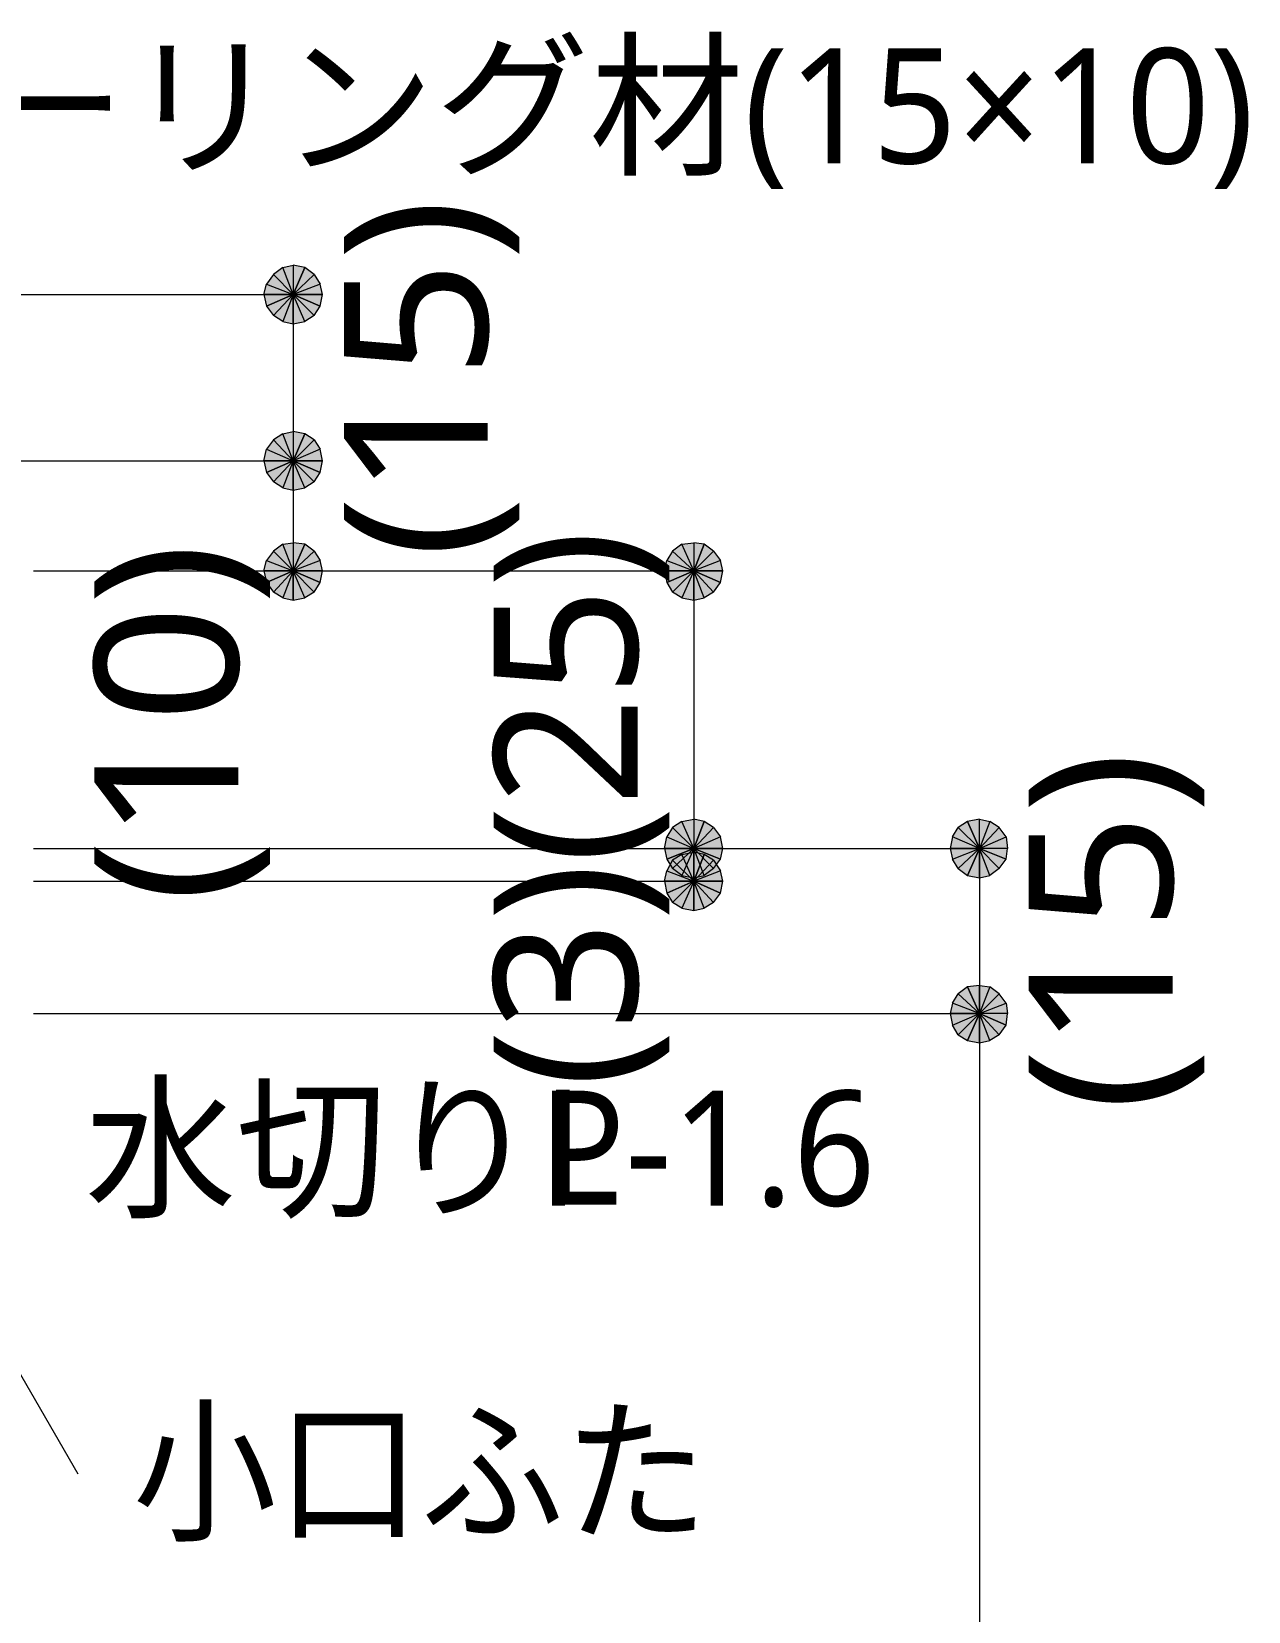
# Model space of a CAD drawing. Header units: millimetres. Extents: x 0 to 420, y 0 to 297.
# Drawn here: x 353.35 to 375.34, y 237.14 to 265.7 of the extents above; entities that cross this region are included whole.
import ezdxf
from ezdxf.enums import TextEntityAlignment as Align

# ---------------------------------------------------------------- set-up
doc = ezdxf.new("R2010")
doc.units = ezdxf.units.MM
doc.styles.add('kst32b', font='NotoSansJP-Variable.ttf')

msp = doc.modelspace()

# ---------------------------------------------------------------- hatches: boundary and pattern name
h = msp.add_hatch(color=7)
h.paths.add_polyline_path([(357.717, 261.303), (357.59, 261.133), (358.077, 260.943), (357.717, 261.303)])
h.paths.add_polyline_path([(357.59, 261.133), (358.077, 260.943), (357.547, 260.943), (357.59, 261.133)])
h.paths.add_polyline_path([(358.077, 260.943), (357.547, 260.943), (357.59, 260.731), (358.077, 260.943)])
h = msp.add_hatch(color=7)
h.paths.add_polyline_path([(358.288, 261.429), (358.077, 261.472), (358.077, 260.943), (358.288, 261.429)])
h.paths.add_polyline_path([(358.077, 261.472), (358.077, 260.943), (357.886, 261.429), (358.077, 261.472)])
h.paths.add_polyline_path([(358.077, 260.943), (357.886, 261.429), (357.717, 261.303), (358.077, 260.943)])
h = msp.add_hatch(color=7)
h.paths.add_polyline_path([(358.606, 260.943), (358.563, 261.133), (358.077, 260.943), (358.606, 260.943)])
h.paths.add_polyline_path([(358.563, 261.133), (358.077, 260.943), (358.457, 261.303), (358.563, 261.133)])
h.paths.add_polyline_path([(358.077, 260.943), (358.457, 261.303), (358.288, 261.429), (358.077, 260.943)])
h = msp.add_hatch(color=7)
h.paths.add_polyline_path([(357.59, 260.731), (357.717, 260.562), (358.077, 260.943), (357.59, 260.731)])
h.paths.add_polyline_path([(357.717, 260.562), (358.077, 260.943), (357.886, 260.456), (357.717, 260.562)])
h.paths.add_polyline_path([(358.077, 260.943), (357.886, 260.456), (358.077, 260.413), (358.077, 260.943)])
h = msp.add_hatch(color=7)
h.paths.add_polyline_path([(358.077, 260.413), (358.288, 260.456), (358.077, 260.943), (358.077, 260.413)])
h.paths.add_polyline_path([(358.288, 260.456), (358.077, 260.943), (358.457, 260.562), (358.288, 260.456)])
h.paths.add_polyline_path([(358.077, 260.943), (358.457, 260.562), (358.563, 260.731), (358.077, 260.943)])
for points in [[(358.563, 260.731), (358.606, 260.943), (358.077, 260.943), (358.563, 260.731)], [(358.563, 257.725), (358.606, 257.937), (358.077, 257.937), (358.563, 257.725)], [(358.563, 255.736), (358.606, 255.947), (358.077, 255.947), (358.563, 255.736)], [(365.802, 255.736), (365.845, 255.947), (365.316, 255.947), (365.802, 255.736)], [(365.802, 250.74), (365.845, 250.931), (365.316, 250.931), (365.802, 250.74)], [(370.268, 250.444), (370.48, 250.402), (370.48, 250.931), (370.268, 250.444)], [(365.802, 250.126), (365.845, 250.338), (365.316, 250.338), (365.802, 250.126)], [(370.268, 247.459), (370.48, 247.417), (370.48, 247.946), (370.268, 247.459)]]:
    msp.add_hatch(color=7).paths.add_polyline_path(points)
h = msp.add_hatch(color=7)
h.paths.add_polyline_path([(358.288, 258.424), (358.077, 258.466), (358.077, 257.937), (358.288, 258.424)])
h.paths.add_polyline_path([(358.077, 258.466), (358.077, 257.937), (357.886, 258.424), (358.077, 258.466)])
h.paths.add_polyline_path([(358.077, 257.937), (357.886, 258.424), (357.717, 258.318), (358.077, 257.937)])
h = msp.add_hatch(color=7)
h.paths.add_polyline_path([(358.606, 257.937), (358.563, 258.149), (358.077, 257.937), (358.606, 257.937)])
h.paths.add_polyline_path([(358.563, 258.149), (358.077, 257.937), (358.457, 258.318), (358.563, 258.149)])
h.paths.add_polyline_path([(358.077, 257.937), (358.457, 258.318), (358.288, 258.424), (358.077, 257.937)])
h = msp.add_hatch(color=7)
h.paths.add_polyline_path([(357.717, 258.318), (357.59, 258.149), (358.077, 257.937), (357.717, 258.318)])
h.paths.add_polyline_path([(357.59, 258.149), (358.077, 257.937), (357.547, 257.937), (357.59, 258.149)])
h.paths.add_polyline_path([(358.077, 257.937), (357.547, 257.937), (357.59, 257.725), (358.077, 257.937)])
h = msp.add_hatch(color=7)
h.paths.add_polyline_path([(357.59, 257.725), (357.717, 257.556), (358.077, 257.937), (357.59, 257.725)])
h.paths.add_polyline_path([(357.717, 257.556), (358.077, 257.937), (357.886, 257.45), (357.717, 257.556)])
h.paths.add_polyline_path([(358.077, 257.937), (357.886, 257.45), (358.077, 257.408), (358.077, 257.937)])
h = msp.add_hatch(color=7)
h.paths.add_polyline_path([(358.077, 257.408), (358.288, 257.45), (358.077, 257.937), (358.077, 257.408)])
h.paths.add_polyline_path([(358.288, 257.45), (358.077, 257.937), (358.457, 257.556), (358.288, 257.45)])
h.paths.add_polyline_path([(358.077, 257.937), (358.457, 257.556), (358.563, 257.725), (358.077, 257.937)])
h = msp.add_hatch(color=7)
h.paths.add_polyline_path([(358.288, 256.434), (358.077, 256.455), (358.077, 255.947), (358.288, 256.434)])
h.paths.add_polyline_path([(358.077, 256.455), (358.077, 255.947), (357.886, 256.434), (358.077, 256.455)])
h.paths.add_polyline_path([(358.077, 255.947), (357.886, 256.434), (357.717, 256.307), (358.077, 255.947)])
h = msp.add_hatch(color=7)
h.paths.add_polyline_path([(358.606, 255.947), (358.563, 256.138), (358.077, 255.947), (358.606, 255.947)])
h.paths.add_polyline_path([(358.563, 256.138), (358.077, 255.947), (358.457, 256.307), (358.563, 256.138)])
h.paths.add_polyline_path([(358.077, 255.947), (358.457, 256.307), (358.288, 256.434), (358.077, 255.947)])
h = msp.add_hatch(color=7)
h.paths.add_polyline_path([(365.506, 256.434), (365.316, 256.455), (365.316, 255.947), (365.506, 256.434)])
h.paths.add_polyline_path([(365.316, 256.455), (365.316, 255.947), (365.104, 256.434), (365.316, 256.455)])
h.paths.add_polyline_path([(365.316, 255.947), (365.104, 256.434), (364.934, 256.307), (365.316, 255.947)])
h = msp.add_hatch(color=7)
h.paths.add_polyline_path([(365.845, 255.947), (365.802, 256.138), (365.316, 255.947), (365.845, 255.947)])
h.paths.add_polyline_path([(365.802, 256.138), (365.316, 255.947), (365.675, 256.307), (365.802, 256.138)])
h.paths.add_polyline_path([(365.316, 255.947), (365.675, 256.307), (365.506, 256.434), (365.316, 255.947)])
h = msp.add_hatch(color=7)
h.paths.add_polyline_path([(357.717, 256.307), (357.59, 256.138), (358.077, 255.947), (357.717, 256.307)])
h.paths.add_polyline_path([(357.59, 256.138), (358.077, 255.947), (357.547, 255.947), (357.59, 256.138)])
h.paths.add_polyline_path([(358.077, 255.947), (357.547, 255.947), (357.59, 255.736), (358.077, 255.947)])
h = msp.add_hatch(color=7)
h.paths.add_polyline_path([(364.934, 256.307), (364.829, 256.138), (365.316, 255.947), (364.934, 256.307)])
h.paths.add_polyline_path([(364.829, 256.138), (365.316, 255.947), (364.786, 255.947), (364.829, 256.138)])
h.paths.add_polyline_path([(365.316, 255.947), (364.786, 255.947), (364.829, 255.736), (365.316, 255.947)])
h = msp.add_hatch(color=7)
h.paths.add_polyline_path([(357.59, 255.736), (357.717, 255.566), (358.077, 255.947), (357.59, 255.736)])
h.paths.add_polyline_path([(357.717, 255.566), (358.077, 255.947), (357.886, 255.46), (357.717, 255.566)])
h.paths.add_polyline_path([(358.077, 255.947), (357.886, 255.46), (358.077, 255.418), (358.077, 255.947)])
h = msp.add_hatch(color=7)
h.paths.add_polyline_path([(358.077, 255.418), (358.288, 255.46), (358.077, 255.947), (358.077, 255.418)])
h.paths.add_polyline_path([(358.288, 255.46), (358.077, 255.947), (358.457, 255.566), (358.288, 255.46)])
h.paths.add_polyline_path([(358.077, 255.947), (358.457, 255.566), (358.563, 255.736), (358.077, 255.947)])
h = msp.add_hatch(color=7)
h.paths.add_polyline_path([(364.829, 255.736), (364.934, 255.566), (365.316, 255.947), (364.829, 255.736)])
h.paths.add_polyline_path([(364.934, 255.566), (365.316, 255.947), (365.104, 255.46), (364.934, 255.566)])
h.paths.add_polyline_path([(365.316, 255.947), (365.104, 255.46), (365.316, 255.418), (365.316, 255.947)])
h = msp.add_hatch(color=7)
h.paths.add_polyline_path([(365.316, 255.418), (365.506, 255.46), (365.316, 255.947), (365.316, 255.418)])
h.paths.add_polyline_path([(365.506, 255.46), (365.316, 255.947), (365.675, 255.566), (365.506, 255.46)])
h.paths.add_polyline_path([(365.316, 255.947), (365.675, 255.566), (365.802, 255.736), (365.316, 255.947)])
h = msp.add_hatch(color=7)
h.paths.add_polyline_path([(364.934, 251.312), (364.829, 251.142), (365.316, 250.931), (364.934, 251.312)])
h.paths.add_polyline_path([(364.829, 251.142), (365.316, 250.931), (364.786, 250.931), (364.829, 251.142)])
h.paths.add_polyline_path([(365.316, 250.931), (364.786, 250.931), (364.829, 250.74), (365.316, 250.931)])
h = msp.add_hatch(color=7)
h.paths.add_polyline_path([(365.506, 251.418), (365.316, 251.46), (365.316, 250.931), (365.506, 251.418)])
h.paths.add_polyline_path([(365.316, 251.46), (365.316, 250.931), (365.104, 251.418), (365.316, 251.46)])
h.paths.add_polyline_path([(365.316, 250.931), (365.104, 251.418), (364.934, 251.312), (365.316, 250.931)])
h = msp.add_hatch(color=7)
h.paths.add_polyline_path([(365.845, 250.931), (365.802, 251.142), (365.316, 250.931), (365.845, 250.931)])
h.paths.add_polyline_path([(365.802, 251.142), (365.316, 250.931), (365.675, 251.312), (365.802, 251.142)])
h.paths.add_polyline_path([(365.316, 250.931), (365.675, 251.312), (365.506, 251.418), (365.316, 250.931)])
h = msp.add_hatch(color=7)
h.paths.add_polyline_path([(370.268, 251.418), (370.099, 251.312), (370.48, 250.931), (370.268, 251.418)])
h.paths.add_polyline_path([(370.099, 251.312), (370.48, 250.931), (369.993, 251.142), (370.099, 251.312)])
h.paths.add_polyline_path([(370.48, 250.931), (369.993, 251.142), (369.951, 250.931), (370.48, 250.931)])
h = msp.add_hatch(color=7)
h.paths.add_polyline_path([(370.84, 251.312), (370.671, 251.418), (370.48, 250.931), (370.84, 251.312)])
h.paths.add_polyline_path([(370.671, 251.418), (370.48, 250.931), (370.48, 251.46), (370.671, 251.418)])
h.paths.add_polyline_path([(370.48, 250.931), (370.48, 251.46), (370.268, 251.418), (370.48, 250.931)])
h = msp.add_hatch(color=7)
h.paths.add_polyline_path([(370.967, 250.74), (370.988, 250.931), (370.48, 250.931), (370.967, 250.74)])
h.paths.add_polyline_path([(370.988, 250.931), (370.48, 250.931), (370.967, 251.142), (370.988, 250.931)])
h.paths.add_polyline_path([(370.48, 250.931), (370.967, 251.142), (370.84, 251.312), (370.48, 250.931)])
h = msp.add_hatch(color=7)
h.paths.add_polyline_path([(364.934, 250.719), (364.829, 250.529), (365.316, 250.338), (364.934, 250.719)])
h.paths.add_polyline_path([(364.829, 250.529), (365.316, 250.338), (364.786, 250.338), (364.829, 250.529)])
h.paths.add_polyline_path([(365.316, 250.338), (364.786, 250.338), (364.829, 250.126), (365.316, 250.338)])
h = msp.add_hatch(color=7)
h.paths.add_polyline_path([(364.829, 250.74), (364.934, 250.571), (365.316, 250.931), (364.829, 250.74)])
h.paths.add_polyline_path([(364.934, 250.571), (365.316, 250.931), (365.104, 250.444), (364.934, 250.571)])
h.paths.add_polyline_path([(365.316, 250.931), (365.104, 250.444), (365.316, 250.402), (365.316, 250.931)])
h = msp.add_hatch(color=7)
h.paths.add_polyline_path([(365.506, 250.825), (365.316, 250.867), (365.316, 250.338), (365.506, 250.825)])
h.paths.add_polyline_path([(365.316, 250.867), (365.316, 250.338), (365.104, 250.825), (365.316, 250.867)])
h.paths.add_polyline_path([(365.316, 250.338), (365.104, 250.825), (364.934, 250.719), (365.316, 250.338)])
h = msp.add_hatch(color=7)
h.paths.add_polyline_path([(365.316, 250.402), (365.506, 250.444), (365.316, 250.931), (365.316, 250.402)])
h.paths.add_polyline_path([(365.506, 250.444), (365.316, 250.931), (365.675, 250.571), (365.506, 250.444)])
h.paths.add_polyline_path([(365.316, 250.931), (365.675, 250.571), (365.802, 250.74), (365.316, 250.931)])
h = msp.add_hatch(color=7)
h.paths.add_polyline_path([(365.845, 250.338), (365.802, 250.529), (365.316, 250.338), (365.845, 250.338)])
h.paths.add_polyline_path([(365.802, 250.529), (365.316, 250.338), (365.675, 250.719), (365.802, 250.529)])
h.paths.add_polyline_path([(365.316, 250.338), (365.675, 250.719), (365.506, 250.825), (365.316, 250.338)])
h = msp.add_hatch(color=7)
h.paths.add_polyline_path([(369.951, 250.931), (369.993, 250.74), (370.48, 250.931), (369.951, 250.931)])
h.paths.add_polyline_path([(369.993, 250.74), (370.48, 250.931), (370.099, 250.571), (369.993, 250.74)])
h.paths.add_polyline_path([(370.48, 250.931), (370.099, 250.571), (370.268, 250.444), (370.48, 250.931)])
h = msp.add_hatch(color=7)
h.paths.add_polyline_path([(370.48, 250.402), (370.671, 250.444), (370.48, 250.931), (370.48, 250.402)])
h.paths.add_polyline_path([(370.671, 250.444), (370.48, 250.931), (370.84, 250.571), (370.671, 250.444)])
h.paths.add_polyline_path([(370.48, 250.931), (370.84, 250.571), (370.967, 250.74), (370.48, 250.931)])
h = msp.add_hatch(color=7)
h.paths.add_polyline_path([(364.829, 250.126), (364.934, 249.957), (365.316, 250.338), (364.829, 250.126)])
h.paths.add_polyline_path([(364.934, 249.957), (365.316, 250.338), (365.104, 249.851), (364.934, 249.957)])
h.paths.add_polyline_path([(365.316, 250.338), (365.104, 249.851), (365.316, 249.809), (365.316, 250.338)])
h = msp.add_hatch(color=7)
h.paths.add_polyline_path([(365.316, 249.809), (365.506, 249.851), (365.316, 250.338), (365.316, 249.809)])
h.paths.add_polyline_path([(365.506, 249.851), (365.316, 250.338), (365.675, 249.957), (365.506, 249.851)])
h.paths.add_polyline_path([(365.316, 250.338), (365.675, 249.957), (365.802, 250.126), (365.316, 250.338)])
h = msp.add_hatch(color=7)
h.paths.add_polyline_path([(370.268, 248.433), (370.099, 248.306), (370.48, 247.946), (370.268, 248.433)])
h.paths.add_polyline_path([(370.099, 248.306), (370.48, 247.946), (369.993, 248.137), (370.099, 248.306)])
h.paths.add_polyline_path([(370.48, 247.946), (369.993, 248.137), (369.951, 247.946), (370.48, 247.946)])
h = msp.add_hatch(color=7)
h.paths.add_polyline_path([(370.84, 248.306), (370.671, 248.433), (370.48, 247.946), (370.84, 248.306)])
h.paths.add_polyline_path([(370.671, 248.433), (370.48, 247.946), (370.48, 248.454), (370.671, 248.433)])
h.paths.add_polyline_path([(370.48, 247.946), (370.48, 248.454), (370.268, 248.433), (370.48, 247.946)])
h = msp.add_hatch(color=7)
h.paths.add_polyline_path([(370.967, 247.735), (370.988, 247.946), (370.48, 247.946), (370.967, 247.735)])
h.paths.add_polyline_path([(370.988, 247.946), (370.48, 247.946), (370.967, 248.137), (370.988, 247.946)])
h.paths.add_polyline_path([(370.48, 247.946), (370.967, 248.137), (370.84, 248.306), (370.48, 247.946)])
h = msp.add_hatch(color=7)
h.paths.add_polyline_path([(369.951, 247.946), (369.993, 247.735), (370.48, 247.946), (369.951, 247.946)])
h.paths.add_polyline_path([(369.993, 247.735), (370.48, 247.946), (370.099, 247.565), (369.993, 247.735)])
h.paths.add_polyline_path([(370.48, 247.946), (370.099, 247.565), (370.268, 247.459), (370.48, 247.946)])
h = msp.add_hatch(color=7)
h.paths.add_polyline_path([(370.48, 247.417), (370.671, 247.459), (370.48, 247.946), (370.48, 247.417)])
h.paths.add_polyline_path([(370.671, 247.459), (370.48, 247.946), (370.84, 247.565), (370.671, 247.459)])
h.paths.add_polyline_path([(370.48, 247.946), (370.84, 247.565), (370.967, 247.735), (370.48, 247.946)])

# ---------------------------------------------------------------- linework, layer by layer
at = {"lineweight": 0}
for points in [[(357.717, 261.303), (357.59, 261.133), (358.077, 260.943)], [(358.077, 260.943), (357.886, 261.429), (357.717, 261.303)], [(358.077, 261.472), (358.077, 260.943), (357.886, 261.429)], [(358.288, 261.429), (358.077, 261.472), (358.077, 260.943)], [(358.077, 260.943), (358.457, 261.303), (358.288, 261.429)], [(358.563, 261.133), (358.077, 260.943), (358.457, 261.303)], [(357.59, 261.133), (358.077, 260.943), (357.547, 260.943)], [(358.606, 260.943), (358.563, 261.133), (358.077, 260.943)], [(358.077, 260.943), (357.547, 260.943), (357.59, 260.731)], [(357.59, 260.731), (357.717, 260.562), (358.077, 260.943)], [(357.717, 260.562), (358.077, 260.943), (357.886, 260.456)], [(358.077, 260.943), (357.886, 260.456), (358.077, 260.413)], [(358.077, 260.413), (358.288, 260.456), (358.077, 260.943)], [(358.288, 260.456), (358.077, 260.943), (358.457, 260.562)], [(358.077, 260.943), (358.457, 260.562), (358.563, 260.731)], [(358.563, 260.731), (358.606, 260.943), (358.077, 260.943)], [(358.077, 257.937), (357.886, 258.424), (357.717, 258.318)], [(358.077, 258.466), (358.077, 257.937), (357.886, 258.424)], [(358.288, 258.424), (358.077, 258.466), (358.077, 257.937)], [(358.077, 257.937), (358.457, 258.318), (358.288, 258.424)], [(357.59, 258.149), (358.077, 257.937), (357.547, 257.937)], [(357.717, 258.318), (357.59, 258.149), (358.077, 257.937)], [(358.563, 258.149), (358.077, 257.937), (358.457, 258.318)], [(358.606, 257.937), (358.563, 258.149), (358.077, 257.937)], [(358.077, 257.937), (357.547, 257.937), (357.59, 257.725)], [(357.59, 257.725), (357.717, 257.556), (358.077, 257.937)], [(357.717, 257.556), (358.077, 257.937), (357.886, 257.45)], [(358.077, 257.937), (357.886, 257.45), (358.077, 257.408)], [(358.077, 257.408), (358.288, 257.45), (358.077, 257.937)], [(358.288, 257.45), (358.077, 257.937), (358.457, 257.556)], [(358.077, 257.937), (358.457, 257.556), (358.563, 257.725)], [(358.563, 257.725), (358.606, 257.937), (358.077, 257.937)], [(358.077, 255.947), (357.886, 256.434), (357.717, 256.307)], [(358.077, 256.455), (358.077, 255.947), (357.886, 256.434)], [(358.288, 256.434), (358.077, 256.455), (358.077, 255.947)], [(358.077, 255.947), (358.457, 256.307), (358.288, 256.434)], [(365.316, 255.947), (365.104, 256.434), (364.934, 256.307)], [(365.316, 256.455), (365.316, 255.947), (365.104, 256.434)], [(365.506, 256.434), (365.316, 256.455), (365.316, 255.947)], [(365.316, 255.947), (365.675, 256.307), (365.506, 256.434)], [(357.59, 256.138), (358.077, 255.947), (357.547, 255.947)], [(357.717, 256.307), (357.59, 256.138), (358.077, 255.947)], [(358.563, 256.138), (358.077, 255.947), (358.457, 256.307)], [(358.606, 255.947), (358.563, 256.138), (358.077, 255.947)], [(364.829, 256.138), (365.316, 255.947), (364.786, 255.947)], [(364.934, 256.307), (364.829, 256.138), (365.316, 255.947)], [(365.802, 256.138), (365.316, 255.947), (365.675, 256.307)], [(365.845, 255.947), (365.802, 256.138), (365.316, 255.947)], [(358.077, 255.947), (357.547, 255.947), (357.59, 255.736)], [(357.59, 255.736), (357.717, 255.566), (358.077, 255.947)], [(357.717, 255.566), (358.077, 255.947), (357.886, 255.46)], [(358.077, 255.947), (357.886, 255.46), (358.077, 255.418)], [(358.077, 255.418), (358.288, 255.46), (358.077, 255.947)], [(358.288, 255.46), (358.077, 255.947), (358.457, 255.566)], [(358.077, 255.947), (358.457, 255.566), (358.563, 255.736)], [(358.563, 255.736), (358.606, 255.947), (358.077, 255.947)], [(365.316, 255.947), (364.786, 255.947), (364.829, 255.736)], [(364.829, 255.736), (364.934, 255.566), (365.316, 255.947)], [(364.934, 255.566), (365.316, 255.947), (365.104, 255.46)], [(365.316, 255.947), (365.104, 255.46), (365.316, 255.418)], [(365.316, 255.418), (365.506, 255.46), (365.316, 255.947)], [(365.506, 255.46), (365.316, 255.947), (365.675, 255.566)], [(365.316, 255.947), (365.675, 255.566), (365.802, 255.736)], [(365.802, 255.736), (365.845, 255.947), (365.316, 255.947)], [(364.934, 251.312), (364.829, 251.142), (365.316, 250.931)], [(365.316, 250.931), (365.104, 251.418), (364.934, 251.312)], [(365.316, 251.46), (365.316, 250.931), (365.104, 251.418)], [(365.506, 251.418), (365.316, 251.46), (365.316, 250.931)], [(365.316, 250.931), (365.675, 251.312), (365.506, 251.418)], [(365.802, 251.142), (365.316, 250.931), (365.675, 251.312)], [(370.099, 251.312), (370.48, 250.931), (369.993, 251.142)], [(370.268, 251.418), (370.099, 251.312), (370.48, 250.931)], [(370.48, 250.931), (370.48, 251.46), (370.268, 251.418)], [(370.671, 251.418), (370.48, 250.931), (370.48, 251.46)], [(370.84, 251.312), (370.671, 251.418), (370.48, 250.931)], [(370.48, 250.931), (370.967, 251.142), (370.84, 251.312)], [(364.829, 251.142), (365.316, 250.931), (364.786, 250.931)], [(365.845, 250.931), (365.802, 251.142), (365.316, 250.931)], [(370.48, 250.931), (369.993, 251.142), (369.951, 250.931)], [(370.988, 250.931), (370.48, 250.931), (370.967, 251.142)], [(365.316, 250.931), (364.786, 250.931), (364.829, 250.74)], [(364.829, 250.74), (364.934, 250.571), (365.316, 250.931)], [(364.934, 250.719), (364.829, 250.529), (365.316, 250.338)], [(364.934, 250.571), (365.316, 250.931), (365.104, 250.444)], [(365.316, 250.338), (365.104, 250.825), (364.934, 250.719)], [(365.316, 250.931), (365.104, 250.444), (365.316, 250.402)], [(365.316, 250.867), (365.316, 250.338), (365.104, 250.825)], [(365.316, 250.402), (365.506, 250.444), (365.316, 250.931)], [(365.506, 250.444), (365.316, 250.931), (365.675, 250.571)], [(365.316, 250.931), (365.675, 250.571), (365.802, 250.74)], [(365.802, 250.74), (365.845, 250.931), (365.316, 250.931)], [(365.506, 250.825), (365.316, 250.867), (365.316, 250.338)], [(365.316, 250.338), (365.675, 250.719), (365.506, 250.825)], [(365.802, 250.529), (365.316, 250.338), (365.675, 250.719)], [(369.951, 250.931), (369.993, 250.74), (370.48, 250.931)], [(369.993, 250.74), (370.48, 250.931), (370.099, 250.571)], [(370.48, 250.931), (370.099, 250.571), (370.268, 250.444)], [(370.268, 250.444), (370.48, 250.402), (370.48, 250.931)], [(370.48, 250.402), (370.671, 250.444), (370.48, 250.931)], [(370.671, 250.444), (370.48, 250.931), (370.84, 250.571)], [(370.48, 250.931), (370.84, 250.571), (370.967, 250.74)], [(370.967, 250.74), (370.988, 250.931), (370.48, 250.931)], [(364.829, 250.529), (365.316, 250.338), (364.786, 250.338)], [(365.845, 250.338), (365.802, 250.529), (365.316, 250.338)], [(365.316, 250.338), (364.786, 250.338), (364.829, 250.126)], [(364.829, 250.126), (364.934, 249.957), (365.316, 250.338)], [(364.934, 249.957), (365.316, 250.338), (365.104, 249.851)], [(365.316, 250.338), (365.104, 249.851), (365.316, 249.809)], [(365.316, 249.809), (365.506, 249.851), (365.316, 250.338)], [(365.506, 249.851), (365.316, 250.338), (365.675, 249.957)], [(365.316, 250.338), (365.675, 249.957), (365.802, 250.126)], [(365.802, 250.126), (365.845, 250.338), (365.316, 250.338)], [(370.268, 248.433), (370.099, 248.306), (370.48, 247.946)], [(370.48, 247.946), (370.48, 248.454), (370.268, 248.433)], [(370.671, 248.433), (370.48, 247.946), (370.48, 248.454)], [(370.84, 248.306), (370.671, 248.433), (370.48, 247.946)], [(370.48, 247.946), (369.993, 248.137), (369.951, 247.946)], [(370.099, 248.306), (370.48, 247.946), (369.993, 248.137)], [(370.48, 247.946), (370.967, 248.137), (370.84, 248.306)], [(370.988, 247.946), (370.48, 247.946), (370.967, 248.137)], [(369.951, 247.946), (369.993, 247.735), (370.48, 247.946)], [(369.993, 247.735), (370.48, 247.946), (370.099, 247.565)], [(370.48, 247.946), (370.099, 247.565), (370.268, 247.459)], [(370.268, 247.459), (370.48, 247.417), (370.48, 247.946)], [(370.48, 247.417), (370.671, 247.459), (370.48, 247.946)], [(370.671, 247.459), (370.48, 247.946), (370.84, 247.565)], [(370.48, 247.946), (370.84, 247.565), (370.967, 247.735)], [(370.967, 247.735), (370.988, 247.946), (370.48, 247.946)]]:
    msp.add_lwpolyline(points, close=True, dxfattribs=at)
at = {"lineweight": 13}
for points in [[(346.583, 260.943), (358.077, 260.943)], [(358.077, 260.943), (358.077, 257.937), (358.077, 255.947)], [(346.583, 257.937), (358.055, 257.937)], [(353.378, 255.947), (365.316, 255.947)], [(365.316, 255.947), (365.316, 250.931), (365.316, 250.338)], [(347.176, 251.756), (354.182, 239.628)], [(353.378, 250.931), (370.48, 250.931)], [(370.48, 250.931), (370.48, 247.946)], [(353.378, 250.338), (365.316, 250.338)], [(353.378, 247.946), (370.48, 247.946)], [(370.48, 247.946), (370.48, 199.877)]]:
    msp.add_lwpolyline(points, dxfattribs=at)

# ---------------------------------------------------------------- texts
at = {"style": 'kst32b'}
for s, height, p, p2 in [('シーリング材(15×10)', 2.07913, (349.462, 263.313), (375.451, 263.313)), ('(15)', 2.5989, (361.59, 256.18), (361.59, 262.677)), ('(3)(25)', 2.5989, (364.3, 246.613), (364.3, 256.687)), ('(10)', 2.5989, (357.082, 249.957), (357.082, 256.454)), ('(15)', 2.5989, (373.973, 246.189), (373.973, 252.687)), ('水切りP-1.6', 2.0791, (354.309, 244.475), (368.603, 244.475)), ('小口ふた', 2.0791, (355.177, 238.633), (365.572, 238.633))]:
    msp.add_text(s, height=height, dxfattribs=at).set_placement(p, p2, align=Align.FIT)
msp.add_text('L', height=2.079, dxfattribs=at).set_placement((362.564, 244.496))

doc.saveas('drawing.dxf')
